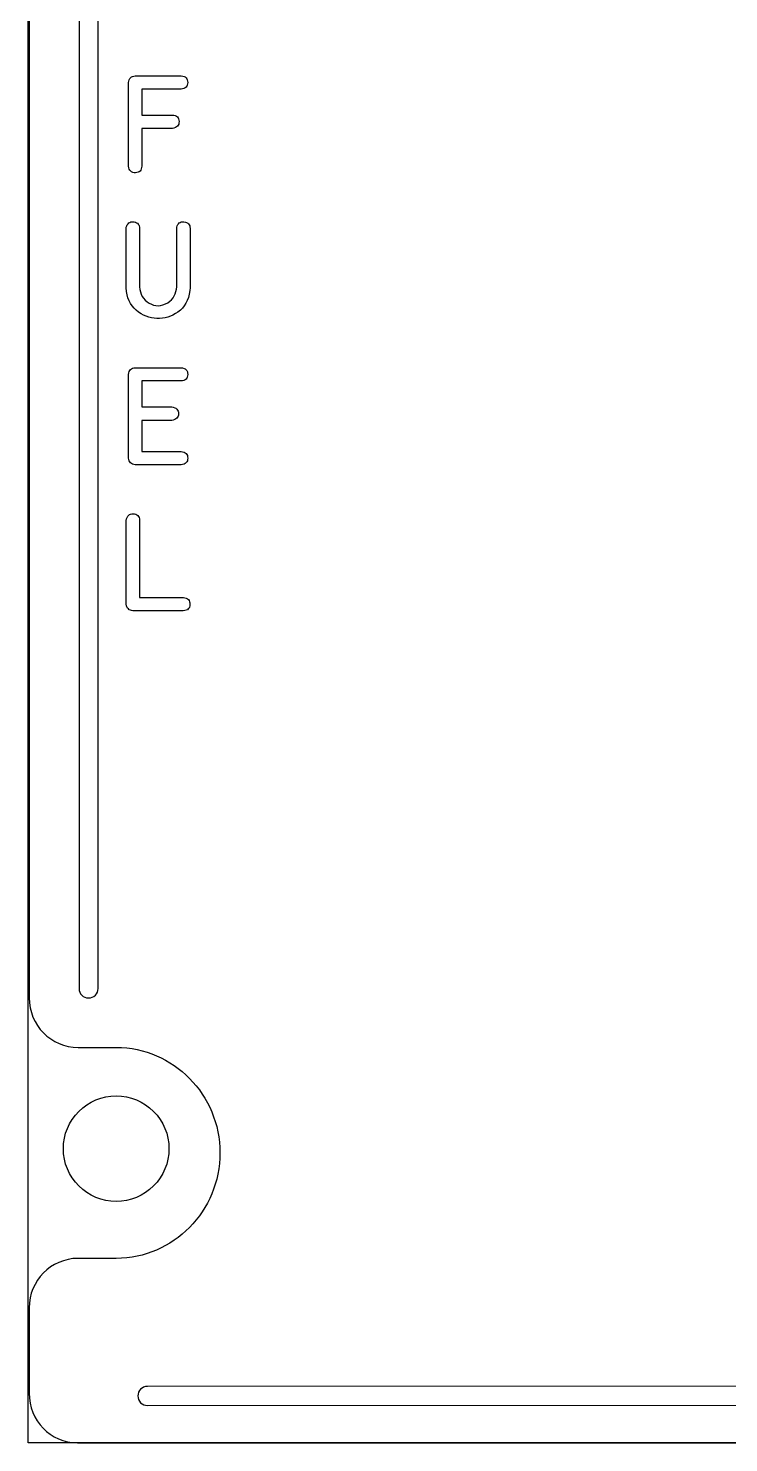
# Model space of a CAD drawing. Extents: x 361 to 684, y 82 to 686.
# Drawn here: x 361.5 to 394.5, y 438.9 to 505.6 of the extents above; entities that cross this region are included whole.
import ezdxf

# ---------------------------------------------------------------- set-up
doc = ezdxf.new("R2010")
doc.units = 0
for name, color, linetype in [('_BACKPANEL', 5, 'CONTINUOUS'), ('_ENGRAVING', 105, 'CONTINUOUS'), ('_TOPLAYER', 1, 'CONTINUOUS')]:
    doc.layers.add(name, color=color, linetype=linetype)

msp = doc.modelspace()

# ---------------------------------------------------------------- linework, layer by layer
at = {"layer": '_BACKPANEL'}
msp.add_lwpolyline([(683.84, 572.225), (683.84, 567.463), (683.84, 557.938), (683.84, 548.413), (683.84, 448.4), (683.84, 438.875), (361.5, 438.875), (361.5, 448.4), (361.5, 548.413), (361.5, 557.938), (361.5, 567.463), (361.5, 572.225)], close=True, dxfattribs=at)
msp.add_lwpolyline([(365.642, 450.248, -0.414214), (363.153, 452.736, -0.414214), (365.642, 455.224, -0.414214), (368.13, 452.736, -0.414214)], format="xyb", close=True, dxfattribs=at)
at = {"layer": '_ENGRAVING'}
for points in [[(363.89, 550.136), (363.89, 460.29), (363.9, 460.199), (363.926, 460.114), (363.967, 460.038), (364.022, 459.971), (364.089, 459.916), (364.165, 459.874), (364.25, 459.848), (364.34, 459.839), (364.341, 459.839), (364.432, 459.848), (364.516, 459.874), (364.592, 459.916), (364.659, 459.971), (364.714, 460.038), (364.755, 460.114), (364.781, 460.199), (364.791, 460.29), (364.791, 550.136)], [(677.57, 441.546), (367.111, 441.532), (367.02, 441.522), (366.936, 441.496), (366.86, 441.454), (366.794, 441.399), (366.739, 441.332), (366.698, 441.256), (366.672, 441.171), (366.663, 441.08), (366.672, 440.99), (366.699, 440.905), (366.74, 440.829), (366.795, 440.762), (366.862, 440.708), (366.938, 440.666), (367.022, 440.64), (367.113, 440.631), (677.57, 440.646)]]:
    msp.add_lwpolyline(points, dxfattribs=at)
for points in [[(366.223, 499.053), (366.223, 502.993), (366.237, 503.063), (366.258, 503.124), (366.286, 503.176), (366.322, 503.22), (366.366, 503.255), (366.416, 503.282), (366.475, 503.301), (366.54, 503.31), (368.702, 503.31), (368.775, 503.3), (368.838, 503.281), (368.891, 503.254), (368.935, 503.219), (368.969, 503.175), (368.993, 503.123), (369.008, 503.063), (369.013, 502.994), (369.008, 502.926), (368.993, 502.866), (368.968, 502.814), (368.934, 502.771), (368.89, 502.736), (368.836, 502.71), (368.772, 502.692), (368.698, 502.683), (366.851, 502.683), (366.851, 501.461), (368.291, 501.461), (368.364, 501.451), (368.426, 501.434), (368.48, 501.408), (368.524, 501.374), (368.558, 501.333), (368.583, 501.283), (368.598, 501.225), (368.604, 501.159), (368.6, 501.093), (368.586, 501.034), (368.562, 500.983), (368.528, 500.938), (368.484, 500.901), (368.43, 500.871), (368.365, 500.849), (368.291, 500.833), (366.851, 500.833), (366.851, 499.053), (366.841, 498.981), (366.823, 498.918), (366.798, 498.865), (366.764, 498.821), (366.722, 498.787), (366.672, 498.762), (366.614, 498.746), (366.548, 498.741), (366.482, 498.744), (366.423, 498.758), (366.371, 498.782), (366.327, 498.817), (366.29, 498.861), (366.26, 498.915), (366.238, 498.979)], [(369.123, 493.362), (369.123, 493.318), (369.114, 493.184), (369.085, 493.018), (369.044, 492.864), (368.991, 492.721), (368.927, 492.59), (368.851, 492.469), (368.764, 492.36), (368.665, 492.262), (368.554, 492.175), (368.436, 492.099), (368.316, 492.034), (368.195, 491.98), (368.071, 491.937), (367.946, 491.904), (367.818, 491.882), (367.689, 491.872), (367.558, 491.871), (367.427, 491.882), (367.298, 491.903), (367.173, 491.936), (367.051, 491.978), (366.931, 492.032), (366.814, 492.096), (366.7, 492.171), (366.589, 492.257), (366.486, 492.353), (366.395, 492.46), (366.317, 492.577), (366.251, 492.704), (366.197, 492.842), (366.156, 492.99), (366.128, 493.149), (366.112, 493.318), (366.112, 493.362), (366.112, 496.116), (366.119, 496.18), (366.137, 496.237), (366.166, 496.291), (366.199, 496.336), (366.237, 496.373), (366.28, 496.4), (366.326, 496.419), (366.378, 496.429), (366.433, 496.43), (366.493, 496.422), (366.552, 496.407), (366.602, 496.385), (366.645, 496.356), (366.68, 496.321), (366.707, 496.28), (366.727, 496.232), (366.738, 496.177), (366.742, 496.116), (366.742, 493.362), (366.757, 493.238), (366.783, 493.122), (366.822, 493.013), (366.872, 492.913), (366.935, 492.821), (367.009, 492.737), (367.096, 492.662), (367.195, 492.594), (367.3, 492.539), (367.407, 492.5), (367.515, 492.478), (367.624, 492.472), (367.735, 492.483), (367.847, 492.511), (367.961, 492.555), (368.076, 492.616), (368.173, 492.682), (368.256, 492.757), (368.325, 492.841), (368.381, 492.933), (368.424, 493.033), (368.458, 493.138), (368.482, 493.248), (368.496, 493.362), (368.496, 496.116), (368.5, 496.177), (368.517, 496.24), (368.54, 496.295), (368.572, 496.34), (368.61, 496.376), (368.656, 496.402), (368.709, 496.419), (368.77, 496.426), (368.837, 496.424), (368.904, 496.414), (368.962, 496.395), (369.012, 496.369), (369.052, 496.334), (369.083, 496.291), (369.105, 496.241), (369.119, 496.183), (369.123, 496.116)], [(368.7, 488.924), (366.848, 488.924), (366.848, 487.703), (368.26, 487.703), (368.334, 487.687), (368.399, 487.665), (368.453, 487.636), (368.498, 487.6), (368.532, 487.556), (368.557, 487.506), (368.571, 487.449), (368.576, 487.384), (368.571, 487.32), (368.556, 487.263), (368.531, 487.213), (368.496, 487.17), (368.452, 487.134), (368.398, 487.105), (368.334, 487.083), (368.26, 487.068), (366.848, 487.068), (366.848, 485.601), (368.7, 485.601), (368.774, 485.586), (368.838, 485.564), (368.892, 485.535), (368.936, 485.499), (368.971, 485.456), (368.995, 485.406), (369.01, 485.349), (369.015, 485.286), (369.01, 485.222), (368.995, 485.166), (368.971, 485.116), (368.936, 485.074), (368.892, 485.038), (368.838, 485.01), (368.774, 484.988), (368.7, 484.973), (366.538, 484.973), (366.472, 484.986), (366.413, 485.006), (366.362, 485.035), (366.319, 485.07), (366.283, 485.114), (366.255, 485.165), (366.234, 485.224), (366.221, 485.29), (366.221, 489.235), (366.235, 489.304), (366.256, 489.365), (366.285, 489.417), (366.321, 489.46), (366.365, 489.495), (366.415, 489.521), (366.473, 489.539), (366.538, 489.547), (368.7, 489.547), (368.774, 489.537), (368.838, 489.519), (368.892, 489.492), (368.936, 489.457), (368.97, 489.413), (368.995, 489.362), (369.009, 489.302), (369.014, 489.234), (369.009, 489.166), (368.994, 489.106), (368.969, 489.055), (368.935, 489.012), (368.891, 488.977), (368.837, 488.951), (368.773, 488.934)], [(366.432, 478.09), (366.367, 478.098), (366.31, 478.116), (366.259, 478.142), (366.216, 478.176), (366.18, 478.219), (366.151, 478.271), (366.129, 478.331), (366.115, 478.4), (366.115, 482.349), (366.131, 482.424), (366.153, 482.489), (366.183, 482.544), (366.22, 482.589), (366.265, 482.623), (366.316, 482.647), (366.375, 482.661), (366.441, 482.665), (366.507, 482.659), (366.565, 482.643), (366.615, 482.618), (366.657, 482.583), (366.691, 482.539), (366.717, 482.485), (366.735, 482.422), (366.745, 482.349), (366.745, 478.713), (368.807, 478.715), (368.881, 478.702), (368.945, 478.681), (368.999, 478.653), (369.044, 478.617), (369.078, 478.573), (369.102, 478.521), (369.116, 478.462), (369.12, 478.394), (369.115, 478.327), (369.099, 478.269), (369.074, 478.218), (369.04, 478.176), (368.995, 478.142), (368.941, 478.116), (368.878, 478.099), (368.804, 478.09)]]:
    msp.add_lwpolyline(points, close=True, dxfattribs=at)
at = {"layer": '_TOPLAYER'}
msp.add_lwpolyline([(361.54, 551.256), (361.54, 462.176), (361.54, 459.846), (361.552, 459.607), (361.587, 459.375), (361.644, 459.151), (361.721, 458.936), (361.818, 458.732), (361.934, 458.54), (362.067, 458.36), (362.216, 458.194), (362.38, 458.043), (362.557, 457.909), (362.748, 457.792), (362.949, 457.694), (363.162, 457.615), (363.383, 457.558), (363.612, 457.522), (363.848, 457.51), (365.643, 457.51), (365.894, 457.504), (366.142, 457.484), (366.387, 457.452), (366.628, 457.408), (366.864, 457.353), (367.096, 457.285), (367.323, 457.207), (367.545, 457.117), (367.762, 457.017), (367.973, 456.907), (368.177, 456.787), (368.376, 456.657), (368.567, 456.518), (368.752, 456.37), (368.929, 456.213), (369.099, 456.048), (369.261, 455.875), (369.414, 455.694), (369.56, 455.506), (369.696, 455.311), (369.823, 455.109), (369.941, 454.901), (370.049, 454.686), (370.147, 454.466), (370.234, 454.241), (370.311, 454.01), (370.377, 453.774), (370.431, 453.534), (370.474, 453.29), (370.505, 453.042), (370.524, 452.791), (370.531, 452.536), (370.524, 452.282), (370.505, 452.03), (370.474, 451.782), (370.431, 451.538), (370.377, 451.298), (370.311, 451.063), (370.234, 450.832), (370.147, 450.607), (370.049, 450.387), (369.941, 450.173), (369.823, 449.964), (369.696, 449.762), (369.56, 449.567), (369.414, 449.379), (369.261, 449.199), (369.099, 449.026), (368.929, 448.861), (368.752, 448.704), (368.567, 448.556), (368.376, 448.417), (368.177, 448.287), (367.973, 448.167), (367.762, 448.057), (367.545, 447.957), (367.323, 447.867), (367.096, 447.789), (366.864, 447.721), (366.628, 447.665), (366.387, 447.621), (366.142, 447.59), (365.894, 447.57), (365.643, 447.564), (363.836, 447.564), (363.601, 447.551), (363.373, 447.514), (363.153, 447.456), (362.942, 447.377), (362.741, 447.278), (362.552, 447.161), (362.375, 447.027), (362.212, 446.876), (362.064, 446.71), (361.932, 446.531), (361.817, 446.338), (361.72, 446.135), (361.643, 445.921), (361.587, 445.698), (361.552, 445.466), (361.54, 445.228), (361.54, 441.21), (361.551, 440.971), (361.585, 440.739), (361.64, 440.516), (361.716, 440.301), (361.81, 440.097), (361.922, 439.905), (362.052, 439.725), (362.198, 439.559), (362.358, 439.408), (362.532, 439.274), (362.72, 439.157), (362.919, 439.059), (363.128, 438.98), (363.348, 438.923), (363.576, 438.887), (363.811, 438.875), (455.882, 438.875)], dxfattribs=at)

doc.saveas('drawing.dxf')
